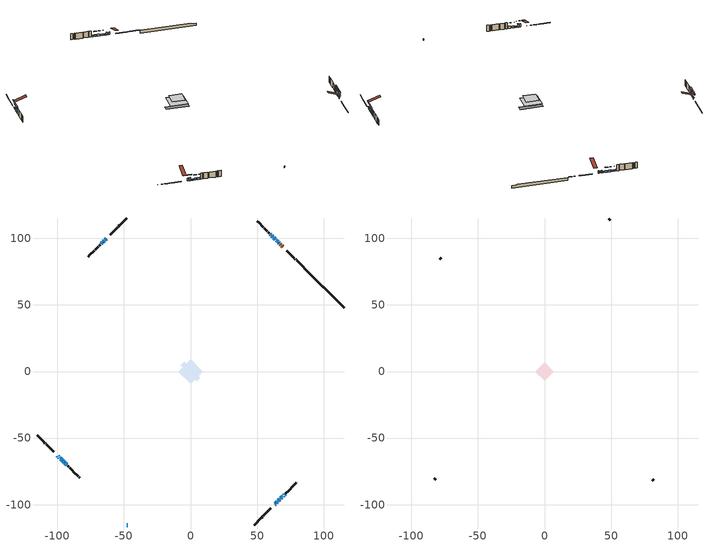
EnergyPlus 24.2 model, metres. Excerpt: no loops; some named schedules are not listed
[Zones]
conditioned space
 floor outside (Floor1 construction): -3.76,0 0,3.76 3.76,0 0,-3.76 z0.76
 floor adiabatic (AdiabaticFloorConstruction): -9.11,0 0,9.11 9.11,0 0,-9.11 z3.2
 floor foundation (Slab1 construction): -7.44,4.85 -4.85,7.44 7.44,-4.85 4.85,-7.44 z-1.62
 wall outside (RimJoist1 construction): 47.77,-115.32 53.03,-110.06 / -115.32,-47.77 -110.06,-53.03 / -47.77,115.32 -53.03,110.06 / 84.92,78.17 79.66,83.43 z0.76:1.06
 wall outside (RimJoist2 construction): 53.69,-109.4 54.13,-108.96 / -109.4,-53.69 -108.96,-54.13 / -53.69,109.4 -54.13,108.96 / 79,84.09 78.56,84.53 z0.76:1.06
 wall outside (RimJoist3 construction): 54.79,-108.3 60.37,-102.72 / -108.3,-54.79 -102.72,-60.37 / -54.79,108.3 -60.37,102.72 / 77.9,85.19 72.32,90.77 z0.76:1.06
 wall outside (AdiabaticWallConstruction 1): 69.22,93.87 68.64,94.45 / 67.98,95.11 67.43,95.66 z0.76:2.79
 wall outside (AdiabaticWallConstruction): 66.78,96.31 66.43,96.66 / 65.78,97.31 64.43,98.65 / 60.45,102.64 59.86,103.23 / -95.87,-67.22 -95.01,-68.08 / -47.77,-115.32 -47.31,-115.32 z0.76:1.98; -99.62,-63.47 -99.19,-63.9 / -98.53,-64.56 -98.1,-64.99 z0.76:3.15; -97.44,-65.65 -96.53,-66.56 z0.76:1.32; 63.78,99.31 62.63,100.46 z0.76:2.18; 61.97,101.12 61.11,101.98 / -63.47,99.62 -64.16,98.93 / 64.56,-98.53 65.24,-97.85 z0.76:1.73; 63.47,-99.62 63.9,-99.19 / -94.35,-68.74 -93.06,-70.03 z0.76:2.44; -64.81,98.28 -65.46,97.63 / 65.9,-97.19 67.19,-95.9 z0.76:1.37; -66.11,96.98 -67.19,95.9 z0.76:2.84; 67.85,-95.24 68.5,-94.59 z0.76:1.83; 69.15,-93.94 69.62,-93.47 z0.76:1.68; 70.28,-92.81 70.71,-92.38 z0.76:2.39
 wall outside (Wall1 construction): 71.37,-91.72 72.22,-90.87 / -92.4,-70.69 -91.54,-71.55 / -67.85,95.24 -68.71,94.38 / 59.2,103.89 58.35,104.74 z0.76:5.64
 wall outside (Wall2 construction): 72.88,-90.21 75.19,-87.9 / -90.89,-72.2 -88.58,-74.51 / -69.36,93.73 -71.67,91.42 / 57.69,105.4 55.38,107.71 z0.76:5.64
 wall outside (Wall3 construction): 75.84,-87.25 79.42,-83.67 / -87.92,-75.17 -84.35,-78.74 / -72.33,90.76 -75.9,87.19 / 54.72,108.37 51.15,111.94 z0.76:5.64
 wall outside (Wall4 construction): 80.08,-83.01 80.37,-82.72 / -83.69,-79.4 -83.39,-79.7 / -76.56,86.53 -76.86,86.23 / 50.49,112.6 50.19,112.9 z0.76:5.64
 wall foundation (FoundationWall1 construction): 85.58,77.51,-1.62 85.58,77.51,0.76 112.35,50.74,0.76 112.35,50.74,0.36 115.32,47.77,0.36 115.32,47.77,-1.62
 window (WindowConstruction 15): 66.78,96.31 66.44,96.65 z0.76:1.98
 window (WindowConstruction 5): -99.62,-63.47 -99.19,-63.9 z0.76:3.15
 window (WindowConstruction 6): -98.53,-64.56 -98.1,-64.99 z0.76:3.15
 window (WindowConstruction 7): -97.44,-65.65 -96.53,-66.56 z0.76:1.32
 window (WindowConstruction 8): 65.78,97.31 64.44,98.65 z0.76:1.98
 window (WindowConstruction 9): 63.78,99.31 62.63,100.46 z0.76:2.18
 window (WindowConstruction 10): 61.97,101.12 61.11,101.98 z0.76:1.73
 window (WindowConstruction 16): 60.45,102.64 59.86,103.23 z0.76:1.98
 window (WindowConstruction 11): -63.47,99.62 -64.15,98.94 z0.76:1.73
 window (WindowConstruction 12): 63.47,-99.62 63.9,-99.19 z0.76:2.44
 window (WindowConstruction 13): 64.56,-98.53 65.24,-97.85 z0.76:1.73
 window (WindowConstruction 14): -95.87,-67.22 -95.01,-68.08 z0.76:1.98
 window (WindowConstruction 18): -64.81,98.28 -65.46,97.63 z0.76:1.37
 window (WindowConstruction 19): 65.9,-97.19 67.19,-95.9 z0.76:1.37
 window (WindowConstruction 17): -47.77,-115.32 -47.31,-115.32 z0.76:1.98
 window (WindowConstruction): -66.11,96.98 -67.19,95.9 z0.76:2.84
 window (WindowConstruction 1): 67.85,-95.24 68.5,-94.59 z0.76:1.83
 window (WindowConstruction 2): 69.15,-93.94 69.62,-93.47 z0.76:1.67
 window (WindowConstruction 3): 70.28,-92.81 70.71,-92.38 z0.76:2.38
 window (WindowConstruction 4): -94.35,-68.74 -93.06,-70.03 z0.76:2.44
 door (Door): 69.22,93.87 68.64,94.45 z0.76:2.79
 door (Door 1): 67.98,95.11 67.43,95.66 z0.76:2.79
 ceiling adiabatic (AdiabaticFloorConstruction): 0,-9.11 9.11,0 0,9.11 -9.11,0 z3.2
attic - vented
 floor to conditioned space (Floor2 construction Reversed): -6.97,0 0,6.97 6.97,0 0,-6.97 z5.64
 wall outside (Wall5 construction): 81.03,-82.06 82.14,-80.95 / -82.74,-80.35 -81.62,-81.47 / -77.51,85.58 -78.63,84.46 / 49.54,113.55 48.42,114.66 z0.76:5.64
 roof outside (Roof1 construction): 62.81,-100.28,5.64 56.02,-93.49,8.84 54.23,-95.28,8.84 61.02,-102.06,5.64; -100.28,-62.81,5.64 -93.49,-56.02,8.84 -95.28,-54.23,8.84 -102.06,-61.02,5.64; -62.81,100.28,5.64 -56.02,93.49,8.84 -54.23,95.28,8.84 -61.02,102.06,5.64; 69.88,93.21,5.64 63.09,86.42,8.84 64.88,84.63,8.84 71.67,91.42,5.64
shading: -97.32,-65.77 -101.49,-61.6 -101.78,-61.9 -97.61,-66.06 z5.79; -97.96,-65.13 -98.67,-64.42 -98.96,-64.71 -98.25,-65.42 z3.35; -96.38,-66.71 -97.59,-65.5 -97.88,-65.8 -96.68,-67 z1.52; 60.76,102.33 65.64,97.44 65.94,97.74 61.05,102.62 z4.82; 60.97,102.12 62.11,100.98 62.4,101.27 61.26,102.41 z1.93; -64.3,98.79 -63.33,99.76 -63.62,100.05 -64.59,99.08 z1.93; 64.04,-99.05 63.33,-99.76 63.62,-100.05 64.34,-99.34 z2.64; 65.38,-97.71 64.42,-98.67 64.71,-98.96 65.68,-98 z1.93; -94.87,-68.22 -96.01,-67.08 -96.3,-67.37 -95.16,-68.52 z2.18; -69.05,94.04 -61.22,101.87 -61.51,102.16 -69.34,94.33 z6.45; 70.79,-92.3 62.31,-100.78 62.6,-101.07 71.08,-92.6 z6.45; -69.06,94.03 -64.25,98.84 -64.54,99.13 -69.35,94.32 z5.48; 70.36,-92.73 65.98,-97.11 66.27,-97.4 70.65,-93.02 z4.47; 71.49,-91.6 67.29,-95.8 67.58,-96.09 71.78,-91.89 z4.31; 72.57,-90.51 68.41,-94.68 68.7,-94.97 72.87,-90.81 z5.02; -91.19,-71.9 -96.22,-66.87 -96.51,-67.16 -91.48,-72.19 z5.08
[Building]
Building 1: Terrain=Suburbs
[Site:Location]
Toronto City Centre_ON: Latitude {deg}=43.63; Longitude {deg}=-79.39; Time Zone {hr}=-5; Elevation {m}=77; Keep Site Location Information=Yes
[Site:GroundTemperature:Shallow]
5.01852, 3.26908, 3.12898, 3.95918, 7.29196, 10.6092, 13.4851, 15.3069, 15.4617, 13.9799, 11.1774, 7.9619
[Site:WaterMainsTemperature]
Calculation Method=Schedule; Temperature Schedule=mains temperature schedule
[Material] Roughness=Rough; Thermal Absorptance=0.9
Name | Thickness {m} | Conductivity {W/m-K} | Density {kg/m3} | Specific Heat {J/kg-K} | Solar Absorptance | Visible Absorptance
asphalt or fiberglass shingles | 0.00635 | 0.162714 | 1121.4 | 1465.45 | 0.4 | 0.4
ceiling loosefill ins | 0.338667 | 0.0480833 | 16.02 | 1046.75 | 0.7 | 0.7
ceiling stud and cavity | 0.1397 | 0.149692 | 65.682 | 1177.47 | 0.7 | 0.7
concrete 4.0 in. | 0.1016 | 1.803125 | 2242.8 | 837.4 | 0.7 | 0.7
concrete 8.0 in. | 0.2032 | 1.803125 | 2242.8 | 837.4 | 0.7 | 0.7
door material | 0.04445 | 0.053851 | 512.64 | 1214.23 | 0.7 | 0.7
exterior vertical ins | 0.0460229 | 0.029427 | 32.04 | 1214.23 | 0.7 | 0.7
floor covering | 0.0127 | 0.0433444 | 54.468 | 1339.84 | 0.6 | 0.6
floor rigid ins; rim joist rigid ins; wall rigid ins | 0.051816 | 0.029427 | 32.04 | 1214.23 | 0.7 | 0.7
floor rigid ins 1; wall rigid ins 1 | 0.512978 | 0.029427 | 32.04 | 1214.23 | 0.7 | 0.7
floor stud and cavity | 0.1397 | 0.0902386 | 92.3553 | 1139.71 | 0.7 | 0.7
floor stud and cavity 1 | 0.1397 | 1.75129 | 37.0049 | 1207.88 | 0.7 | 0.7
furniture material conditioned space 1 | 0.1524 | 0.115458 | 640.8 | 1214.23 | 0.6 | 0.6
gypsum board | 0.0127 | 0.160291 | 801 | 837.4 | 0.6 | 0.6
gypsum board 1 | 0.0127 | 0.160291 | 801 | 837.4 | 0.7 | 0.7
osb sheathing 0.5 in. | 0.0127 | 0.115458 | 512.64 | 1214.23 | 0.7 | 0.7
osb sheathing 0.75 in. | 0.01905 | 0.115458 | 512.64 | 1214.23 | 0.7 | 0.7
osb sheathing 2.0 in. | 0.0508 | 0.115458 | 512.64 | 1214.23 | 0.7 | 0.7
rim joist stud and cavity | 0.0508 | 0.0413573 | 125.044 | 1163.47 | 0.6 | 0.6
rim joist stud and cavity 1 | 0.0508 | 0.0365384 | 125.044 | 1163.47 | 0.6 | 0.6
rim joist stud and cavity 2 | 0.0508 | 0.035244 | 125.044 | 1163.47 | 0.6 | 0.6
wall stud and cavity | 0.1397 | 0.343468 | 139.0536 | 1170.24 | 0.7 | 0.7
wall stud and cavity 1 | 0.1397 | 0.164604 | 139.0536 | 1170.24 | 0.7 | 0.7
wall stud and cavity 2 | 0.1397 | 0.215597 | 139.0536 | 1170.24 | 0.7 | 0.7
wall stud and cavity 3 | 0.1397 | 0.297156 | 139.0536 | 1170.24 | 0.7 | 0.7
wall stud and cavity 4 | 0.0889 | 6.9971 | 50.32683 | 1063.81 | 0.6 | 0.6
wall stud and cavity 5 | 0.0889 | 0.380278 | 52.3479 | 1209.89 | 0.7 | 0.7
wall stud and cavity 6 | 0.0889 | 0.391764 | 83.0341 | 1211.67 | 0.7 | 0.7
wood siding | 0.0254 | 0.102417 | 544.68 | 1172.36 | 0.4 | 0.4
wood siding 1 | 0.00254 | 0.102417 | 544.68 | 1172.36 | 0.4 | 0.4
wood siding 2; wood siding 3; wood siding 4 | 0.0254 | 0.102417 | 544.68 | 1172.36 | 0.7 | 0.7
[WindowMaterial:SimpleGlazingSystem]
Name | U-Factor {W/m2-K} | Solar Heat Gain Coefficient
WindowMaterial | 2.983789 | 0.58
WindowMaterial 1 | 3.00934 | 0.53
WindowMaterial 10 | 3.01842 | 0.52
WindowMaterial 11 | 3.00196 | 0.52
WindowMaterial 12 | 2.98606 | 0.56
WindowMaterial 13 | 2.97584 | 0.61
WindowMaterial 14 | 3.06271 | 0.54
WindowMaterial 15 | 3.03376 | 0.56
WindowMaterial 16 | 3.0383 | 0.46
WindowMaterial 17 | 2.56986 | 0.43
WindowMaterial 2 | 3.03546 | 0.47
WindowMaterial 3 | 2.95994 | 0.63
WindowMaterial 4 | 2.95937 | 0.63
WindowMaterial 5 | 2.972433 | 0.56
WindowMaterial 6 | 2.296751 | 0.58
WindowMaterial 7 | 2.12244 | 0.63
WindowMaterial 8 | 2.99003 | 0.55
WindowMaterial 9 | 2.99401 | 0.51
[Construction]
AdiabaticFloorConstruction: floor stud and cavity 1, floor rigid ins 1, osb sheathing 0.75 in., floor covering
AdiabaticWallConstruction: wood siding 3, wall rigid ins 1, wall stud and cavity 5, gypsum board
AdiabaticWallConstruction 1: wood siding 4, wall rigid ins 1, wall stud and cavity 5, gypsum board
Door; Door 1: door material
Floor1 construction: floor stud and cavity, floor rigid ins, osb sheathing 0.75 in., floor covering
Floor2 construction Reversed: gypsum board, ceiling stud and cavity, ceiling loosefill ins
FoundationWall1 construction: concrete 8.0 in., gypsum board 1
furniture construction conditioned space 1: furniture material conditioned space 1
PartitionWallConstruction: gypsum board, wall stud and cavity 6, gypsum board
RimJoist1 construction: wood siding 2, rim joist rigid ins, osb sheathing 2.0 in., rim joist stud and cavity
RimJoist2 construction: wood siding 2, rim joist rigid ins, osb sheathing 2.0 in., rim joist stud and cavity 1
RimJoist3 construction: wood siding 2, rim joist rigid ins, osb sheathing 2.0 in., rim joist stud and cavity 2
Roof1 construction: asphalt or fiberglass shingles
Slab1 construction: concrete 4.0 in.
Wall1 construction: wood siding, wall rigid ins, osb sheathing 0.5 in., wall stud and cavity, gypsum board
Wall2 construction: wood siding, wall rigid ins, osb sheathing 0.5 in., wall stud and cavity 1, gypsum board
Wall3 construction: wood siding, wall rigid ins, osb sheathing 0.5 in., wall stud and cavity 2, gypsum board
Wall4 construction: wood siding, wall rigid ins, osb sheathing 0.5 in., wall stud and cavity 3, gypsum board
Wall5 construction: wood siding 1, wall stud and cavity 4
WindowConstruction: WindowMaterial
WindowConstruction 1: WindowMaterial 1
WindowConstruction 10: WindowMaterial 9
WindowConstruction 11; WindowConstruction 13: WindowMaterial 10
WindowConstruction 12: WindowMaterial 11
WindowConstruction 14: WindowMaterial 12
WindowConstruction 15: WindowMaterial 13
WindowConstruction 16: WindowMaterial 14
WindowConstruction 17: WindowMaterial 15
WindowConstruction 18: WindowMaterial 16
WindowConstruction 19: WindowMaterial 17
WindowConstruction 2: WindowMaterial 2
WindowConstruction 3: WindowMaterial 3
WindowConstruction 4: WindowMaterial 4
WindowConstruction 5; WindowConstruction 6: WindowMaterial 5
WindowConstruction 7: WindowMaterial 6
WindowConstruction 8: WindowMaterial 7
WindowConstruction 9: WindowMaterial 8
[Zone] Multiplier=1; Part of Total Floor Area=Yes
Name | Volume {m3}
attic - vented | 50.4988
conditioned space | 586.6
[Space]
Name | Zone | Volume {m3}
attic - vented 1 | attic - vented | 50.4988
conditioned space 1 | conditioned space | 586.6
[ZoneInfiltration:EffectiveLeakageArea]
infil attic - vented 1: Zone or Space=attic - vented 1; Schedule=Always On Discrete; Effective Air Leakage Area {cm2}=4092.21; Stack Coefficient=0.000561698; Wind Coefficient=1.6013e-05
[ZoneMixing]
whole house fan mix: Zone or Space=attic - vented; Schedule=Always On Continuous; Design Flow Rate Calculation Method=Flow/Zone; Design Flow Rate {m3/s}=0; Source Zone or Space=conditioned space
[SurfaceProperty:ExposedFoundationPerimeter]
Slab1: Exposed Perimeter Calculation Method=TotalExposedPerimeter; Total Exposed Perimeter {m}=42.062
[InternalMass] Zone or ZoneList=conditioned space; Space or SpaceList=conditioned space 1
Name | Construction | Surface Area {m2}
furniture mass conditioned space 1 | furniture construction conditioned space 1 | 103.152
partition wall mass | PartitionWallConstruction | 257.88
[Lights]
interior lighting: Zone or ZoneList or Space or SpaceList=conditioned space 1; Schedule=interior lighting schedule; Design Level Calculation Method=LightingLevel; Lighting Level {W}=343.2; Return Air Fraction=0; Fraction Radiant=0.6; Fraction Visible=0.2; Fraction Replaceable=1
[People]
occupants: Zone or ZoneList or Space or SpaceList=conditioned space 1; Number of People Schedule=occupants schedule; Number of People Calculation Method=People; Number of People=3; Fraction Radiant=0.314171; Sensible Heat Fraction=0.56303; Activity Level Schedule=occupants activity schedule; Carbon Dioxide Generation Rate {m3/s-W}=0; Enable ASHRAE 55 Comfort Warnings=No; Mean Radiant Temperature Calculation Type=EnclosureAveraged
[ElectricEquipment] Zone or ZoneList or Space or SpaceList=conditioned space 1; Design Level Calculation Method=EquipmentLevel
Name | Schedule | Design Level {W} | Fraction Latent | Fraction Radiant | Fraction Lost
clothes dryer | clothes dryer schedule | 140.772 | 0.015 | 0.081 | 0.85
clothes washer | clothes washer schedule | 32.1985 | 0.03 | 0.162 | 0.7
cooking range | cooking range schedule | 215.147 | 0.08 | 0.432 | 0.2
dishwasher | dishwasher schedule | 66.8632 | 0.3 | 0.18 | 0.4
fridge | fridge schedule | 72.9452 | 0 | 0.6 | 0
mech vent bath fan 0 | mech vent bath fan 0 schedule | 50.2 | 0 | 0 | 1
mech vent bath fan 1 | mech vent bath fan 1 schedule | 50.2 | 0 | 0 | 1
mech vent house fan | mech vent house fan schedule | 0 | 0 | 0 | 1
mech vent house fan cfis | mech vent house fan cfis schedule | 0 | 0 | 0 | 0
mech vent range fan 0 | mech vent range fan 0 schedule | 57 | 0 | 0 | 1
misc plug loads | misc plug loads schedule | 494.7 | 0.045 | 0.513 | 0.1
whole house fan | Always On Discrete | 0 | 0 | 0 | 1
[OtherEquipment] Zone or ZoneList or Space or SpaceList=conditioned space 1; Design Level Calculation Method=EquipmentLevel
Name | Fuel Type | Schedule | Design Level {W} | Fraction Latent | Fraction Radiant | Fraction Lost
clothes dryer 1 | Electricity | clothes dryer schedule | 0 | 0.015 | 0.081 | 0.85
cooking range 1 | Electricity | cooking range schedule | 0 | 0.08 | 0.432 | 0.2
general water use latent | None | general water use schedule | 62.594 | 1 | 0 | 0
general water use sensible | None | general water use schedule | -61.6891 | 0 | 0.6 | 0
mech vent house fan latent load | None | Always On Discrete | 0 | 1 | 0 | 0
mech vent house fan sensible load | None | Always On Discrete | 0 | 0 | 0 | 0
water heater energy adjustment1 | NaturalGas | Always On Discrete | 0.01 | 0 | 0 | 1
[ZoneInfiltration:DesignFlowRate] Zone or ZoneList or Space or SpaceList=conditioned space 1; Schedule=Always On Discrete; Design Flow Rate Calculation Method=Flow/Zone; Design Flow Rate {m3/s}=0
infil flow; natural vent flow; whole house fan flow
[Foundation:Kiva]
Foundation Kiva 1: Initial Indoor Air Temperature {C}=18; Wall Height Above Grade {m}=0.759988; Wall Depth Below Slab {m}=0.2032; Custom Block Material Name 1=exterior vertical ins; Custom Block Depth 1 {m}=2.38; Custom Block X Position 1 {m}=0.2159; Custom Block Z Position 1 {m}=0
[Foundation:Kiva:Settings]
Soil Conductivity {W/m-K}=0.849921; Soil Density {kg/m3}=1842.3; Soil Specific Heat {J/kg-K}=418.7; Ground Solar Absorptivity=0.9; Ground Thermal Absorptivity=0.9; Ground Surface Roughness {m}=0.03; Far-Field Width {m}=40; Deep-Ground Boundary Condition=ZeroFlux; Deep-Ground Depth {m}=40; Minimum Cell Dimension {m}=0.2; Maximum Cell Growth Coefficient=3; Simulation Timestep=Timestep
[Exterior:Lights]
exterior lighting: Schedule=exterior lighting schedule; Design Level {W}=75.6
[Schedule:Constant]
Name | Hourly Value
Always On Continuous; mech vent house fan schedule; mech vent house fan cfis schedule; Always On Discrete | 1
occupants activity schedule | 117.228
fridge schedule | 0
[Schedule:Week:Daily]
interior lighting schedule Week Rule - Jan1-Jan27: interior lighting schedule day, interior lighting schedule day, interior lighting schedule day, interior lighting schedule day, interior lighting schedule day, interior lighting schedule day, interior lighting schedule day, interior lighting schedule default day, interior lighting schedule default day, interior lighting schedule default day, interior lighting schedule default day, interior lighting schedule default day
interior lighting schedule Week Rule - Jan28-Feb3: interior lighting schedule day, interior lighting schedule day, interior lighting schedule day, interior lighting schedule day, interior lighting schedule day 1, interior lighting schedule day 1, interior lighting schedule day 1, interior lighting schedule default day, interior lighting schedule default day, interior lighting schedule default day, interior lighting schedule default day, interior lighting schedule default day
interior lighting schedule Week Rule - Feb4-Feb24: interior lighting schedule day 1, interior lighting schedule day 1, interior lighting schedule day 1, interior lighting schedule day 1, interior lighting schedule day 1, interior lighting schedule day 1, interior lighting schedule day 1, interior lighting schedule default day, interior lighting schedule default day, interior lighting schedule default day, interior lighting schedule default day, interior lighting schedule default day
interior lighting schedule Week Rule - Feb25-Mar3: interior lighting schedule day 1, interior lighting schedule day 1, interior lighting schedule day 1, interior lighting schedule day 1, interior lighting schedule day 2, interior lighting schedule day 2, interior lighting schedule day 2, interior lighting schedule default day, interior lighting schedule default day, interior lighting schedule default day, interior lighting schedule default day, interior lighting schedule default day
interior lighting schedule Week Rule - Mar4-Mar31: interior lighting schedule day 2, interior lighting schedule day 2, interior lighting schedule day 2, interior lighting schedule day 2, interior lighting schedule day 2, interior lighting schedule day 2, interior lighting schedule day 2, interior lighting schedule default day, interior lighting schedule default day, interior lighting schedule default day, interior lighting schedule default day, interior lighting schedule default day
interior lighting schedule Week Rule - Apr1-Apr28: interior lighting schedule day 3, interior lighting schedule day 3, interior lighting schedule day 3, interior lighting schedule day 3, interior lighting schedule day 3, interior lighting schedule day 3, interior lighting schedule day 3, interior lighting schedule default day, interior lighting schedule default day, interior lighting schedule default day, interior lighting schedule default day, interior lighting schedule default day
interior lighting schedule Week Rule - Apr29-May5: interior lighting schedule day 3, interior lighting schedule day 3, interior lighting schedule day 4, interior lighting schedule day 4, interior lighting schedule day 4, interior lighting schedule day 4, interior lighting schedule day 4, interior lighting schedule default day, interior lighting schedule default day, interior lighting schedule default day, interior lighting schedule default day, interior lighting schedule default day
interior lighting schedule Week Rule - May6-May26: interior lighting schedule day 4, interior lighting schedule day 4, interior lighting schedule day 4, interior lighting schedule day 4, interior lighting schedule day 4, interior lighting schedule day 4, interior lighting schedule day 4, interior lighting schedule default day, interior lighting schedule default day, interior lighting schedule default day, interior lighting schedule default day, interior lighting schedule default day
interior lighting schedule Week Rule - May27-Jun2: interior lighting schedule day 4, interior lighting schedule day 4, interior lighting schedule day 4, interior lighting schedule day 4, interior lighting schedule day 4, interior lighting schedule day 5, interior lighting schedule day 5, interior lighting schedule default day, interior lighting schedule default day, interior lighting schedule default day, interior lighting schedule default day, interior lighting schedule default day
interior lighting schedule Week Rule - Jun3-Jun30: interior lighting schedule day 5, interior lighting schedule day 5, interior lighting schedule day 5, interior lighting schedule day 5, interior lighting schedule day 5, interior lighting schedule day 5, interior lighting schedule day 5, interior lighting schedule default day, interior lighting schedule default day, interior lighting schedule default day, interior lighting schedule default day, interior lighting schedule default day
interior lighting schedule Week Rule - Jul1-Jul28: interior lighting schedule day 6, interior lighting schedule day 6, interior lighting schedule day 6, interior lighting schedule day 6, interior lighting schedule day 6, interior lighting schedule day 6, interior lighting schedule day 6, interior lighting schedule default day, interior lighting schedule default day, interior lighting schedule default day, interior lighting schedule default day, interior lighting schedule default day
interior lighting schedule Week Rule - Jul29-Aug4: interior lighting schedule day 6, interior lighting schedule day 6, interior lighting schedule day 6, interior lighting schedule day 7, interior lighting schedule day 7, interior lighting schedule day 7, interior lighting schedule day 7, interior lighting schedule default day, interior lighting schedule default day, interior lighting schedule default day, interior lighting schedule default day, interior lighting schedule default day
interior lighting schedule Week Rule - Aug5-Aug25: interior lighting schedule day 7, interior lighting schedule day 7, interior lighting schedule day 7, interior lighting schedule day 7, interior lighting schedule day 7, interior lighting schedule day 7, interior lighting schedule day 7, interior lighting schedule default day, interior lighting schedule default day, interior lighting schedule default day, interior lighting schedule default day, interior lighting schedule default day
interior lighting schedule Week Rule - Aug26-Sep1: interior lighting schedule day 7, interior lighting schedule day 7, interior lighting schedule day 7, interior lighting schedule day 7, interior lighting schedule day 7, interior lighting schedule day 7, interior lighting schedule day 8, interior lighting schedule default day, interior lighting schedule default day, interior lighting schedule default day, interior lighting schedule default day, interior lighting schedule default day
interior lighting schedule Week Rule - Sep2-Sep29: interior lighting schedule day 8, interior lighting schedule day 8, interior lighting schedule day 8, interior lighting schedule day 8, interior lighting schedule day 8, interior lighting schedule day 8, interior lighting schedule day 8, interior lighting schedule default day, interior lighting schedule default day, interior lighting schedule default day, interior lighting schedule default day, interior lighting schedule default day
interior lighting schedule Week Rule - Sep30-Oct6: interior lighting schedule day 8, interior lighting schedule day 9, interior lighting schedule day 9, interior lighting schedule day 9, interior lighting schedule day 9, interior lighting schedule day 9, interior lighting schedule day 9, interior lighting schedule default day, interior lighting schedule default day, interior lighting schedule default day, interior lighting schedule default day, interior lighting schedule default day
interior lighting schedule Week Rule - Oct7-Oct27: interior lighting schedule day 9, interior lighting schedule day 9, interior lighting schedule day 9, interior lighting schedule day 9, interior lighting schedule day 9, interior lighting schedule day 9, interior lighting schedule day 9, interior lighting schedule default day, interior lighting schedule default day, interior lighting schedule default day, interior lighting schedule default day, interior lighting schedule default day
interior lighting schedule Week Rule - Oct28-Nov3: interior lighting schedule day 9, interior lighting schedule day 9, interior lighting schedule day 9, interior lighting schedule day 9, interior lighting schedule day 10, interior lighting schedule day 10, interior lighting schedule day 10, interior lighting schedule default day, interior lighting schedule default day, interior lighting schedule default day, interior lighting schedule default day, interior lighting schedule default day
interior lighting schedule Week Rule - Nov4-Nov24: interior lighting schedule day 10, interior lighting schedule day 10, interior lighting schedule day 10, interior lighting schedule day 10, interior lighting schedule day 10, interior lighting schedule day 10, interior lighting schedule day 10, interior lighting schedule default day, interior lighting schedule default day, interior lighting schedule default day, interior lighting schedule default day, interior lighting schedule default day
interior lighting schedule Week Rule - Nov25-Dec1: interior lighting schedule day 10, interior lighting schedule day 10, interior lighting schedule day 10, interior lighting schedule day 10, interior lighting schedule day 10, interior lighting schedule day 10, interior lighting schedule day 11, interior lighting schedule default day, interior lighting schedule default day, interior lighting schedule default day, interior lighting schedule default day, interior lighting schedule default day
interior lighting schedule Week Rule - Dec2-Dec31: interior lighting schedule day 11, interior lighting schedule day 11, interior lighting schedule day 11, interior lighting schedule day 11, interior lighting schedule day 11, interior lighting schedule day 11, interior lighting schedule day 11, interior lighting schedule default day, interior lighting schedule default day, interior lighting schedule default day, interior lighting schedule default day, interior lighting schedule default day
occupants schedule Week Rule - Jan1-Dec31: occupants schedule day, occupants schedule day, occupants schedule day, occupants schedule day, occupants schedule day, occupants schedule day, occupants schedule day, occupants schedule default day, occupants schedule default day, occupants schedule default day, occupants schedule default day, occupants schedule default day
clothes dryer schedule Week Rule - Jan1-Dec31: clothes dryer schedule day, clothes dryer schedule day, clothes dryer schedule day, clothes dryer schedule day, clothes dryer schedule day, clothes dryer schedule day, clothes dryer schedule day, clothes dryer schedule default day, clothes dryer schedule default day, clothes dryer schedule default day, clothes dryer schedule default day, clothes dryer schedule default day
clothes washer schedule Week Rule - Jan1-Dec31: clothes washer schedule day, clothes washer schedule day, clothes washer schedule day, clothes washer schedule day, clothes washer schedule day, clothes washer schedule day, clothes washer schedule day, clothes washer schedule default day, clothes washer schedule default day, clothes washer schedule default day, clothes washer schedule default day, clothes washer schedule default day
cooking range schedule Week Rule - Jan1-Dec31: cooking range schedule day, cooking range schedule day, cooking range schedule day, cooking range schedule day, cooking range schedule day, cooking range schedule day, cooking range schedule day, cooking range schedule default day, cooking range schedule default day, cooking range schedule default day, cooking range schedule default day, cooking range schedule default day
dishwasher schedule Week Rule - Jan1-Dec31: dishwasher schedule day, dishwasher schedule day, dishwasher schedule day, dishwasher schedule day, dishwasher schedule day, dishwasher schedule day, dishwasher schedule day, dishwasher schedule default day, dishwasher schedule default day, dishwasher schedule default day, dishwasher schedule default day, dishwasher schedule default day
mech vent bath fan 0 schedule Week Rule - Jan1-Dec31: mech vent bath fan 0 schedule day, mech vent bath fan 0 schedule day, mech vent bath fan 0 schedule day, mech vent bath fan 0 schedule day, mech vent bath fan 0 schedule day, mech vent bath fan 0 schedule day, mech vent bath fan 0 schedule day, mech vent bath fan 0 schedule default day, mech vent bath fan 0 schedule default day, mech vent bath fan 0 schedule default day, mech vent bath fan 0 schedule default day, mech vent bath fan 0 schedule default day
mech vent bath fan 1 schedule Week Rule - Jan1-Dec31: mech vent bath fan 1 schedule day, mech vent bath fan 1 schedule day, mech vent bath fan 1 schedule day, mech vent bath fan 1 schedule day, mech vent bath fan 1 schedule day, mech vent bath fan 1 schedule day, mech vent bath fan 1 schedule day, mech vent bath fan 1 schedule default day, mech vent bath fan 1 schedule default day, mech vent bath fan 1 schedule default day, mech vent bath fan 1 schedule default day, mech vent bath fan 1 schedule default day
mech vent range fan 0 schedule Week Rule - Jan1-Dec31: mech vent range fan 0 schedule day, mech vent range fan 0 schedule day, mech vent range fan 0 schedule day, mech vent range fan 0 schedule day, mech vent range fan 0 schedule day, mech vent range fan 0 schedule day, mech vent range fan 0 schedule day, mech vent range fan 0 schedule default day, mech vent range fan 0 schedule default day, mech vent range fan 0 schedule default day, mech vent range fan 0 schedule default day, mech vent range fan 0 schedule default day
misc plug loads schedule Week Rule - Jan1-Dec31: misc plug loads schedule day, misc plug loads schedule day, misc plug loads schedule day, misc plug loads schedule day, misc plug loads schedule day, misc plug loads schedule day, misc plug loads schedule day, misc plug loads schedule default day, misc plug loads schedule default day, misc plug loads schedule default day, misc plug loads schedule default day, misc plug loads schedule default day
general water use schedule Week Rule - Jan1-Dec31: general water use schedule day, general water use schedule day, general water use schedule day, general water use schedule day, general water use schedule day, general water use schedule day, general water use schedule day, general water use schedule default day, general water use schedule default day, general water use schedule default day, general water use schedule default day, general water use schedule default day
exterior lighting schedule Week Rule - Jan1-Jan27: exterior lighting schedule day, exterior lighting schedule day, exterior lighting schedule day, exterior lighting schedule day, exterior lighting schedule day, exterior lighting schedule day, exterior lighting schedule day, exterior lighting schedule default day, exterior lighting schedule default day, exterior lighting schedule default day, exterior lighting schedule default day, exterior lighting schedule default day
exterior lighting schedule Week Rule - Jan28-Feb3: exterior lighting schedule day, exterior lighting schedule day, exterior lighting schedule day, exterior lighting schedule day, exterior lighting schedule day 1, exterior lighting schedule day 1, exterior lighting schedule day 1, exterior lighting schedule default day, exterior lighting schedule default day, exterior lighting schedule default day, exterior lighting schedule default day, exterior lighting schedule default day
exterior lighting schedule Week Rule - Feb4-Feb24: exterior lighting schedule day 1, exterior lighting schedule day 1, exterior lighting schedule day 1, exterior lighting schedule day 1, exterior lighting schedule day 1, exterior lighting schedule day 1, exterior lighting schedule day 1, exterior lighting schedule default day, exterior lighting schedule default day, exterior lighting schedule default day, exterior lighting schedule default day, exterior lighting schedule default day
exterior lighting schedule Week Rule - Feb25-Mar3: exterior lighting schedule day 1, exterior lighting schedule day 1, exterior lighting schedule day 1, exterior lighting schedule day 1, exterior lighting schedule day 2, exterior lighting schedule day 2, exterior lighting schedule day 2, exterior lighting schedule default day, exterior lighting schedule default day, exterior lighting schedule default day, exterior lighting schedule default day, exterior lighting schedule default day
exterior lighting schedule Week Rule - Mar4-Mar31: exterior lighting schedule day 2, exterior lighting schedule day 2, exterior lighting schedule day 2, exterior lighting schedule day 2, exterior lighting schedule day 2, exterior lighting schedule day 2, exterior lighting schedule day 2, exterior lighting schedule default day, exterior lighting schedule default day, exterior lighting schedule default day, exterior lighting schedule default day, exterior lighting schedule default day
[Schedule:Year]
interior lighting schedule: interior lighting schedule Week Rule - Jan1-Jan27, 1, 1, 1, 27, interior lighting schedule Week Rule - Jan28-Feb3, 1, 28, 2, 3, interior lighting schedule Week Rule - Feb4-Feb24, 2, 4, 2, 24, interior lighting schedule Week Rule - Feb25-Mar3, 2, 25, 3, 3, interior lighting schedule Week Rule - Mar4-Mar31, 3, 4, 3, 31, interior lighting schedule Week Rule - Apr1-Apr28, 4, 1, 4, 28, interior lighting schedule Week Rule - Apr29-May5, 4, 29, 5, 5, interior lighting schedule Week Rule - May6-May26, 5, 6, 5, 26, interior lighting schedule Week Rule - May27-Jun2, 5, 27, 6, 2, interior lighting schedule Week Rule - Jun3-Jun30, 6, 3, 6, 30, interior lighting schedule Week Rule - Jul1-Jul28, 7, 1, 7, 28, interior lighting schedule Week Rule - Jul29-Aug4, 7, 29, 8, 4, interior lighting schedule Week Rule - Aug5-Aug25, 8, 5, 8, 25, interior lighting schedule Week Rule - Aug26-Sep1, 8, 26, 9, 1, interior lighting schedule Week Rule - Sep2-Sep29, 9, 2, 9, 29, interior lighting schedule Week Rule - Sep30-Oct6, 9, 30, 10, 6, interior lighting schedule Week Rule - Oct7-Oct27, 10, 7, 10, 27, interior lighting schedule Week Rule - Oct28-Nov3, 10, 28, 11, 3, interior lighting schedule Week Rule - Nov4-Nov24, 11, 4, 11, 24, interior lighting schedule Week Rule - Nov25-Dec1, 11, 25, 12, 1, interior lighting schedule Week Rule - Dec2-Dec31, 12, 2, 12, 31
occupants schedule: occupants schedule Week Rule - Jan1-Dec31, 1, 1, 12, 31
clothes dryer schedule: clothes dryer schedule Week Rule - Jan1-Dec31, 1, 1, 12, 31
clothes washer schedule: clothes washer schedule Week Rule - Jan1-Dec31, 1, 1, 12, 31
cooking range schedule: cooking range schedule Week Rule - Jan1-Dec31, 1, 1, 12, 31
dishwasher schedule: dishwasher schedule Week Rule - Jan1-Dec31, 1, 1, 12, 31
mech vent bath fan 0 schedule: mech vent bath fan 0 schedule Week Rule - Jan1-Dec31, 1, 1, 12, 31
mech vent bath fan 1 schedule: mech vent bath fan 1 schedule Week Rule - Jan1-Dec31, 1, 1, 12, 31
mech vent range fan 0 schedule: mech vent range fan 0 schedule Week Rule - Jan1-Dec31, 1, 1, 12, 31
misc plug loads schedule: misc plug loads schedule Week Rule - Jan1-Dec31, 1, 1, 12, 31
general water use schedule: general water use schedule Week Rule - Jan1-Dec31, 1, 1, 12, 31
exterior lighting schedule: exterior lighting schedule Week Rule - Jan1-Jan27, 1, 1, 1, 27, exterior lighting schedule Week Rule - Jan28-Feb3, 1, 28, 2, 3, exterior lighting schedule Week Rule - Feb4-Feb24, 2, 4, 2, 24, exterior lighting schedule Week Rule - Feb25-Mar3, 2, 25, 3, 3, exterior lighting schedule Week Rule - Mar4-Mar31, 3, 4, 3, 31, exterior lighting schedule Week Rule - Apr1-Apr28, 4, 1, 4, 28, exterior lighting schedule Week Rule - Apr29-May5, 4, 29, 5, 5, exterior lighting schedule Week Rule - May6-May26, 5, 6, 5, 26, exterior lighting schedule Week Rule - May27-Jun2, 5, 27, 6, 2, exterior lighting schedule Week Rule - Jun3-Jun30, 6, 3, 6, 30, exterior lighting schedule Week Rule - Jul1-Jul28, 7, 1, 7, 28, exterior lighting schedule Week Rule - Jul29-Aug4, 7, 29, 8, 4, exterior lighting schedule Week Rule - Aug5-Aug25, 8, 5, 8, 25, exterior lighting schedule Week Rule - Aug26-Sep1, 8, 26, 9, 1, exterior lighting schedule Week Rule - Sep2-Sep29, 9, 2, 9, 29, exterior lighting schedule Week Rule - Sep30-Oct6, 9, 30, 10, 6, exterior lighting schedule Week Rule - Oct7-Oct27, 10, 7, 10, 27, exterior lighting schedule Week Rule - Oct28-Nov3, 10, 28, 11, 3, exterior lighting schedule Week Rule - Nov4-Nov24, 11, 4, 11, 24, exterior lighting schedule Week Rule - Nov25-Dec1, 11, 25, 12, 1, exterior lighting schedule Week Rule - Dec2-Dec31, 12, 2, 12, 31
[Schedule:Compact]
mains temperature schedule: Through: 01/01, For: AllDays, Until: 24:00, 8.80333, Through: 01/02, For: AllDays, Until: 24:00, 8.74333, Through: 01/03, For: AllDays, Until: 24:00, 8.68389, Through: 01/04, For: AllDays, Until: 24:00, 8.62611, Through: 01/05, For: AllDays, Until: 24:00, 8.56944, Through: 01/06, For: AllDays, Until: 24:00, 8.51389, Through: 01/07, For: AllDays, Until: 24:00, 8.45944, Through: 01/08, For: AllDays, Until: 24:00, 8.40611, Through: 01/09, For: AllDays, Until: 24:00, 8.35389, Through: 01/10, For: AllDays, Until: 24:00, 8.30278, Through: 01/11, For: AllDays, Until: 24:00, 8.25333, Through: 01/12, For: AllDays, Until: 24:00, 8.205, Through: 01/13, For: AllDays, Until: 24:00, 8.15778, Through: 01/14, For: AllDays, Until: 24:00, 8.11222, Through: 01/15, For: AllDays, Until: 24:00, 8.06778, Through: 01/16, For: AllDays, Until: 24:00, 8.02444, Through: 01/17, For: AllDays, Until: 24:00, 7.98222, Through: 01/18, For: AllDays, Until: 24:00, 7.94167, Through: 01/19, For: AllDays, Until: 24:00, 7.90222, Through: 01/20, For: AllDays, Until: 24:00, 7.86444, Through: 01/21, For: AllDays, Until: 24:00, 7.82778, Through: 01/22, For: AllDays, Until: 24:00, 7.79278, Through: 01/23, For: AllDays, Until: 24:00, 7.75889, Through: 01/24, For: AllDays, Until: 24:00, 7.72667, Through: 01/25, For: AllDays, Until: 24:00, 7.69556, Through: 01/26, For: AllDays, Until: 24:00, 7.66611, Through: 01/27, For: AllDays, Until: 24:00, 7.63778, Through: 01/28, For: AllDays, Until: 24:00, 7.61111, Through: 01/29, For: AllDays, Until: 24:00, 7.58556, Through: 01/30, For: AllDays, Until: 24:00, 7.56167, Through: 01/31, For: AllDays, Until: 24:00, 7.53944, Through: 02/01, For: AllDays, Until: 24:00, 7.51833, Through: 02/02, For: AllDays, Until: 24:00, 7.49889, Through: 02/03, For: AllDays, Until: 24:00, 7.48111, Through: 02/04, For: AllDays, Until: 24:00, 7.46444, Through: 02/05, For: AllDays, Until: 24:00, 7.44944, Through: 02/06, For: AllDays, Until: 24:00, 7.43556, Through: 02/07, For: AllDays, Until: 24:00, 7.42333, Through: 02/08, For: AllDays, Until: 24:00, 7.41278, Through: 02/09, For: AllDays, Until: 24:00, 7.40389, Through: 02/10, For: AllDays, Until: 24:00, 7.39611, Through: 02/11, For: AllDays, Until: 24:00, 7.39, Through: 02/12, For: AllDays, Until: 24:00, 7.38556, Through: 02/13, For: AllDays, Until: 24:00, 7.38222, Through: 02/14, For: AllDays, Until: 24:00, 7.38056, Through: 02/15, For: AllDays, Until: 24:00, 7.38056, Through: 02/16, For: AllDays, Until: 24:00, 7.38222, Through: 02/17, For: AllDays, Until: 24:00, 7.385, Through: 02/18, For: AllDays, Until: 24:00, 7.38944, Through: 02/19, For: AllDays, Until: 24:00, 7.395, Through: 02/20, For: AllDays, Until: 24:00, 7.40278, Through: 02/21, For: AllDays, Until: 24:00, 7.41167, Through: 02/22, For: AllDays, Until: 24:00, 7.42222, Through: 02/23, For: AllDays, Until: 24:00, 7.43389, Through: 02/24, For: AllDays, Until: 24:00, 7.44722, Through: 02/25, For: AllDays, Until: 24:00, 7.46222, Through: 02/26, For: AllDays, Until: 24:00, 7.47833, Through: 02/27, For: AllDays, Until: 24:00, 7.49611, Through: 02/28, For: AllDays, Until: 24:00, 7.51556, Through: 03/01, For: AllDays, Until: 24:00, 7.53667, Through: 03/02, For: AllDays, Until: 24:00, 7.55889, Through: 03/03, For: AllDays, Until: 24:00, 7.58222, Through: 03/04, For: AllDays, Until: 24:00, 7.60722, Through: 03/05, For: AllDays, Until: 24:00, 7.63389, Through: 03/06, For: AllDays, Until: 24:00, 7.66222, Through: 03/07, For: AllDays, Until: 24:00, 7.69111, Through: 03/08, For: AllDays, Until: 24:00, 7.72222, Through: 03/09, For: AllDays, Until: 24:00, 7.75444, Through: 03/10, For: AllDays, Until: 24:00, 7.78778, Through: 03/11, For: AllDays, Until: 24:00, 7.82278, Through: 03/12, For: AllDays, Until: 24:00, 7.85944, Through: 03/13, For: AllDays, Until: 24:00, 7.89722, Through: 03/14, For: AllDays, Until: 24:00, 7.93611, Through: 03/15, For: AllDays, Until: 24:00, 7.97667, Through: 03/16, For: AllDays, Until: 24:00, 8.01833, Through: 03/17, For: AllDays, Until: 24:00, 8.06167, Through: 03/18, For: AllDays, Until: 24:00, 8.10611, Through: 03/19, For: AllDays, Until: 24:00, 8.15167, Through: 03/20, For: AllDays, Until: 24:00, 8.19833, Through: 03/21, For: AllDays, Until: 24:00, 8.24667, Through: 03/22, For: AllDays, Until: 24:00, 8.29611, Through: 03/23, For: AllDays, Until: 24:00, 8.34667, Through: 03/24, For: AllDays, Until: 24:00, 8.39889, Through: 03/25, For: AllDays, Until: 24:00, 8.45167, Through: 03/26, For: AllDays, Until: 24:00, 8.50611, Through: 03/27, For: AllDays, Until: 24:00, 8.56167, Through: 03/28, For: AllDays, Until: 24:00, 8.61833, Through: 03/29, For: AllDays, Until: 24:00, 8.67611, Through: 03/30, For: AllDays, Until: 24:00, 8.735, Through: 03/31, For: AllDays, Until: 24:00, 8.795, Through: 04/01, For: AllDays, Until: 24:00, 8.85611, Through: 04/02, For: AllDays, Until: 24:00, 8.91833, Through: 04/03, For: AllDays, Until: 24:00, 8.98167, Through: 04/04, For: AllDays, Until: 24:00, 9.04556, Through: 04/05, For: AllDays, Until: 24:00, 9.11111, Through: 04/06, For: AllDays, Until: 24:00, 9.17722, Through: 04/07, For: AllDays, Until: 24:00, 9.24444, Through: 04/08, For: AllDays, Until: 24:00, 9.31222, Through: 04/09, For: AllDays, Until: 24:00, 9.38167, Through: 04/10, For: AllDays, Until: 24:00, 9.45167, Through: 04/11, For: AllDays, Until: 24:00, 9.52222, Through: 04/12, For: AllDays, Until: 24:00, 9.59444, Through: 04/13, For: AllDays, Until: 24:00, 9.66667, Through: 04/14, For: AllDays, Until: 24:00, 9.74, Through: 04/15, For: AllDays, Until: 24:00, 9.81444, Through: 04/16, For: AllDays, Until: 24:00, 9.88944, Through: 04/17, For: AllDays, Until: 24:00, 9.96556, Through: 04/18, For: AllDays, Until: 24:00, 10.0417, Through: 04/19, For: AllDays, Until: 24:00, 10.1189, Through: 04/20, For: AllDays, Until: 24:00, 10.1972, Through: 04/21, For: AllDays, Until: 24:00, 10.2756, Through: 04/22, For: AllDays, Until: 24:00, 10.355, Through: 04/23, For: AllDays, Until: 24:00, 10.435, Through: 04/24, For: AllDays, Until: 24:00, 10.515, Through: 04/25, For: AllDays, Until: 24:00, 10.5961, Through: 04/26, For: AllDays, Until: 24:00, 10.6778, Through: 04/27, For: AllDays, Until: 24:00, 10.76, Through: 04/28, For: AllDays, Until: 24:00, 10.8428, Through: 04/29, For: AllDays, Until: 24:00, 10.9261, Through: 04/30, For: AllDays, Until: 24:00, 11.0094, Through: 05/01, For: AllDays, Until: 24:00, 11.0933, Through: 05/02, For: AllDays, Until: 24:00, 11.1778, Through: 05/03, For: AllDays, Until: 24:00, 11.2628, Through: 05/04, For: AllDays, Until: 24:00, 11.3478, Through: 05/05, For: AllDays, Until: 24:00, 11.4333, Through: 05/06, For: AllDays, Until: 24:00, 11.5189, Through: 05/07, For: AllDays, Until: 24:00, 11.605, Through: 05/08, For: AllDays, Until: 24:00, 11.6917, Through: 05/09, For: AllDays, Until: 24:00, 11.7778, Through: 05/10, For: AllDays, Until: 24:00, 11.865, Through: 05/11, For: AllDays, Until: 24:00, 11.9517, Through: 05/12, For: AllDays, Until: 24:00, 12.0389, Through: 05/13, For: AllDays, Until: 24:00, 12.1261, Through: 05/14, For: AllDays, Until: 24:00, 12.2133, Through: 05/15, For: AllDays, Until: 24:00, 12.3006, Through: 05/16, For: AllDays, Until: 24:00, 12.3883, Through: 05/17, For: AllDays, Until: 24:00, 12.4756, Through: 05/18, For: AllDays, Until: 24:00, 12.5628, Through: 05/19, For: AllDays, Until: 24:00, 12.6506, Through: 05/20, For: AllDays, Until: 24:00, 12.7378, Through: 05/21, For: AllDays, Until: 24:00, 12.825, Through: 05/22, For: AllDays, Until: 24:00, 12.9122, Through: 05/23, For: AllDays, Until: 24:00, 12.9994, Through: 05/24, For: AllDays, Until: 24:00, 13.0861, Through: 05/25, For: AllDays, Until: 24:00, 13.1728, Through: 05/26, For: AllDays, Until: 24:00, 13.2594, Through: 05/27, For: AllDays, Until: 24:00, 13.3456, Through: 05/28, For: AllDays, Until: 24:00, 13.4317, Through: 05/29, For: AllDays, Until: 24:00, 13.5172, Through: 05/30, For: AllDays, Until: 24:00, 13.6028, Through: 05/31, For: AllDays, Until: 24:00, 13.6878, Through: 06/01, For: AllDays, Until: 24:00, 13.7722, Through: 06/02, For: AllDays, Until: 24:00, 13.8567, Through: 06/03, For: AllDays, Until: 24:00, 13.9406, Through: 06/04, For: AllDays, Until: 24:00, 14.0239, Through: 06/05, For: AllDays, Until: 24:00, 14.1067, Through: 06/06, For: AllDays, Until: 24:00, 14.1894, Through: 06/07, For: AllDays, Until: 24:00, 14.2711, Through: 06/08, For: AllDays, Until: 24:00, 14.3528, Through: 06/09, For: AllDays, Until: 24:00, 14.4339, Through: 06/10, For: AllDays, Until: 24:00, 14.5139, Through: 06/11, For: AllDays, Until: 24:00, 14.5939, Through: 06/12, For: AllDays, Until: 24:00, 14.6728, Through: 06/13, For: AllDays, Until: 24:00, 14.7511, Through: 06/14, For: AllDays, Until: 24:00, 14.8289, Through: 06/15, For: AllDays, Until: 24:00, 14.9061, Through: 06/16, For: AllDays, Until: 24:00, 14.9822, Through: 06/17, For: AllDays, Until: 24:00, 15.0578, Through: 06/18, For: AllDays, Until: 24:00, 15.1328, Through: 06/19, For: AllDays, Until: 24:00, 15.2067, Through: 06/20, For: AllDays, Until: 24:00, 15.28, Through: 06/21, For: AllDays, Until: 24:00, 15.3522, Through: 06/22, For: AllDays, Until: 24:00, 15.4239, Through: 06/23, For: AllDays, Until: 24:00, 15.4944, Through: 06/24, For: AllDays, Until: 24:00, 15.5639, Through: 06/25, For: AllDays, Until: 24:00, 15.6328, Through: 06/26, For: AllDays, Until: 24:00, 15.7006, Through: 06/27, For: AllDays, Until: 24:00, 15.7678, Through: 06/28, For: AllDays, Until: 24:00, 15.8333, Through: 06/29, For: AllDays, Until: 24:00, 15.8983, Through: 06/30, For: AllDays, Until: 24:00, 15.9622, Through: 07/01, For: AllDays, Until: 24:00, 16.025, Through: 07/02, For: AllDays, Until: 24:00, 16.0872, Through: 07/03, For: AllDays, Until: 24:00, 16.1478, Through: 07/04, For: AllDays, Until: 24:00, 16.2072, Through: 07/05, For: AllDays, Until: 24:00, 16.2661, Through: 07/06, For: AllDays, Until: 24:00, 16.3233, Through: 07/07, For: AllDays, Until: 24:00, 16.3794, Through: 07/08, For: AllDays, Until: 24:00, 16.435, Through: 07/09, For: AllDays, Until: 24:00, 16.4889, Through: 07/10, For: AllDays, Until: 24:00, 16.5417, Through: 07/11, For: AllDays, Until: 24:00, 16.5928, Through: 07/12, For: AllDays, Until: 24:00, 16.6433, Through: 07/13, For: AllDays, Until: 24:00, 16.6922, Through: 07/14, For: AllDays, Until: 24:00, 16.74, Through: 07/15, For: AllDays, Until: 24:00, 16.7867, Through: 07/16, For: AllDays, Until: 24:00, 16.8322, Through: 07/17, For: AllDays, Until: 24:00, 16.8761, Through: 07/18, For: AllDays, Until: 24:00, 16.9189, Through: 07/19, For: AllDays, Until: 24:00, 16.96, Through: 07/20, For: AllDays, Until: 24:00, 17, Through: 07/21, For: AllDays, Until: 24:00, 17.0389, Through: 07/22, For: AllDays, Until: 24:00, 17.0761, Through: 07/23, For: AllDays, Until: 24:00, 17.1122, Through: 07/24, For: AllDays, Until: 24:00, 17.1467, Through: 07/25, For: AllDays, Until: 24:00, 17.18, Through: 07/26, For: AllDays, Until: 24:00, 17.2117, Through: 07/27, For: AllDays, Until: 24:00, 17.2422, Through: 07/28, For: AllDays, Until: 24:00, 17.2711, Through: 07/29, For: AllDays, Until: 24:00, 17.2983, Through: 07/30, For: AllDays, Until: 24:00, 17.3244, Through: 07/31, For: AllDays, Until: 24:00, 17.3494, Through: 08/01, For: AllDays, Until: 24:00, 17.3728, Through: 08/02, For: AllDays, Until: 24:00, 17.3944, Through: 08/03, For: AllDays, Until: 24:00, 17.4144, Through: 08/04, For: AllDays, Until: 24:00, 17.4333, Through: 08/05, For: AllDays, Until: 24:00, 17.4506, Through: 08/06, For: AllDays, Until: 24:00, 17.4667, Through: 08/07, For: AllDays, Until: 24:00, 17.4811, Through: 08/08, For: AllDays, Until: 24:00, 17.4939, Through: 08/09, For: AllDays, Until: 24:00, 17.5056, Through: 08/10, For: AllDays, Until: 24:00, 17.5156, Through: 08/11, For: AllDays, Until: 24:00, 17.5239, Through: 08/12, For: AllDays, Until: 24:00, 17.5311, Through: 08/13, For: AllDays, Until: 24:00, 17.5361, Through: 08/14, For: AllDays, Until: 24:00, 17.54, Through: 08/15, For: AllDays, Until: 24:00, 17.5428, Through: 08/16, For: AllDays, Until: 24:00, 17.5439, Through: 08/17, For: AllDays, Until: 24:00, 17.5433, Through: 08/18, For: AllDays, Until: 24:00, 17.5411, Through: 08/19, For: AllDays, Until: 24:00, 17.5372, Through: 08/20, For: AllDays, Until: 24:00, 17.5322, Through: 08/21, For: AllDays, Until: 24:00, 17.5256, Through: 08/22, For: AllDays, Until: 24:00, 17.5178, Through: 08/23, For: AllDays, Until: 24:00, 17.5083, Through: 08/24, For: AllDays, Until: 24:00, 17.4972, Through: 08/25, For: AllDays, Until: 24:00, 17.4844, Through: 08/26, For: AllDays, Until: 24:00, 17.4706, Through: 08/27, For: AllDays, Until: 24:00, 17.455, Through: 08/28, For: AllDays, Until: 24:00, 17.4378, Through: 08/29, For: AllDays, Until: 24:00, 17.4194, Through: 08/30, For: AllDays, Until: 24:00, 17.3994, Through: 08/31, For: AllDays, Until: 24:00, 17.3778, Through: 09/01, For: AllDays, Until: 24:00, 17.355, Through: 09/02, For: AllDays, Until: 24:00, 17.3311, Through: 09/03, For: AllDays, Until: 24:00, 17.305, Through: 09/04, For: AllDays, Until: 24:00, 17.2778, Through: 09/05, For: AllDays, Until: 24:00, 17.2494, Through: 09/06, For: AllDays, Until: 24:00, 17.2194, Through: 09/07, For: AllDays, Until: 24:00, 17.1878, Through: 09/08, For: AllDays, Until: 24:00, 17.155, Through: 09/09, For: AllDays, Until: 24:00, 17.1206, Through: 09/10, For: AllDays, Until: 24:00, 17.085, Through: 09/11, For: AllDays, Until: 24:00, 17.0483, Through: 09/12, For: AllDays, Until: 24:00, 17.01, Through: 09/13, For: AllDays, Until: 24:00, 16.97, Through: 09/14, For: AllDays, Until: 24:00, 16.9289, Through: 09/15, For: AllDays, Until: 24:00, 16.8867, Through: 09/16, For: AllDays, Until: 24:00, 16.8428, Through: 09/17, For: AllDays, Until: 24:00, 16.7983, Through: 09/18, For: AllDays, Until: 24:00, 16.7517, Through: 09/19, For: AllDays, Until: 24:00, 16.7044, Through: 09/20, For: AllDays, Until: 24:00, 16.6556, Through: 09/21, For: AllDays, Until: 24:00, 16.6056, Through: 09/22, For: AllDays, Until: 24:00, 16.5544, Through: 09/23, For: AllDays, Until: 24:00, 16.5017, Through: 09/24, For: AllDays, Until: 24:00, 16.4483, Through: 09/25, For: AllDays, Until: 24:00, 16.3933, Through: 09/26, For: AllDays, Until: 24:00, 16.3372, Through: 09/27, For: AllDays, Until: 24:00, 16.2806, Through: 09/28, For: AllDays, Until: 24:00, 16.2222, Through: 09/29, For: AllDays, Until: 24:00, 16.1628, Through: 09/30, For: AllDays, Until: 24:00, 16.1022, Through: 10/01, For: AllDays, Until: 24:00, 16.0406, Through: 10/02, For: AllDays, Until: 24:00, 15.9778, Through: 10/03, For: AllDays, Until: 24:00, 15.9144, Through: 10/04, For: AllDays, Until: 24:00, 15.8494, Through: 10/05, For: AllDays, Until: 24:00, 15.7839, Through: 10/06, For: AllDays, Until: 24:00, 15.7172, Through: 10/07, For: AllDays, Until: 24:00, 15.6494, Through: 10/08, For: AllDays, Until: 24:00, 15.5811, Through: 10/09, For: AllDays, Until: 24:00, 15.5117, Through: 10/10, For: AllDays, Until: 24:00, 15.4411, Through: 10/11, For: AllDays, Until: 24:00, 15.37, Through: 10/12, For: AllDays, Until: 24:00, 15.2978, Through: 10/13, For: AllDays, Until: 24:00, 15.225, Through: 10/14, For: AllDays, Until: 24:00, 15.1511, Through: 10/15, For: AllDays, Until: 24:00, 15.0767, Through: 10/16, For: AllDays, Until: 24:00, 15.0011, Through: 10/17, For: AllDays, Until: 24:00, 14.925, Through: 10/18, For: AllDays, Until: 24:00, 14.8483, Through: 10/19, For: AllDays, Until: 24:00, 14.7706, Through: 10/20, For: AllDays, Until: 24:00, 14.6922, Through: 10/21, For: AllDays, Until: 24:00, 14.6133, Through: 10/22, For: AllDays, Until: 24:00, 14.5339, Through: 10/23, For: AllDays, Until: 24:00, 14.4539, Through: 10/24, For: AllDays, Until: 24:00, 14.3728, Through: 10/25, For: AllDays, Until: 24:00, 14.2917, Through: 10/26, For: AllDays, Until: 24:00, 14.21, Through: 10/27, For: AllDays, Until: 24:00, 14.1272, Through: 10/28, For: AllDays, Until: 24:00, 14.0444, Through: 10/29, For: AllDays, Until: 24:00, 13.9611, Through: 10/30, For: AllDays, Until: 24:00, 13.8772, Through: 10/31, For: AllDays, Until: 24:00, 13.7933, Through: 11/01, For: AllDays, Until: 24:00, 13.7089, Through: 11/02, For: AllDays, Until: 24:00, 13.6239, Through: 11/03, For: AllDays, Until: 24:00, 13.5383, Through: 11/04, For: AllDays, Until: 24:00, 13.4528, Through: 11/05, For: AllDays, Until: 24:00, 13.3667, Through: 11/06, For: AllDays, Until: 24:00, 13.2806, Through: 11/07, For: AllDays, Until: 24:00, 13.1944, Through: 11/08, For: AllDays, Until: 24:00, 13.1078, Through: 11/09, For: AllDays, Until: 24:00, 13.0206, Through: 11/10, For: AllDays, Until: 24:00, 12.9339, Through: 11/11, For: AllDays, Until: 24:00, 12.8467, Through: 11/12, For: AllDays, Until: 24:00, 12.7594, Through: 11/13, For: AllDays, Until: 24:00, 12.6722, Through: 11/14, For: AllDays, Until: 24:00, 12.5844, Through: 11/15, For: AllDays, Until: 24:00, 12.4972, Through: 11/16, For: AllDays, Until: 24:00, 12.41, Through: 11/17, For: AllDays, Until: 24:00, 12.3222, Through: 11/18, For: AllDays, Until: 24:00, 12.235, Through: 11/19, For: AllDays, Until: 24:00, 12.1478, Through: 11/20, For: AllDays, Until: 24:00, 12.0606, Through: 11/21, For: AllDays, Until: 24:00, 11.9733, Through: 11/22, For: AllDays, Until: 24:00, 11.8861, Through: 11/23, For: AllDays, Until: 24:00, 11.7994, Through: 11/24, For: AllDays, Until: 24:00, 11.7128, Through: 11/25, For: AllDays, Until: 24:00, 11.6267, Through: 11/26, For: AllDays, Until: 24:00, 11.5406, Through: 11/27, For: AllDays, Until: 24:00, 11.4544, Through: 11/28, For: AllDays, Until: 24:00, 11.3689, Through: 11/29, For: AllDays, Until: 24:00, 11.2839, Through: 11/30, For: AllDays, Until: 24:00, 11.1989, Through: 12/01, For: AllDays, Until: 24:00, 11.1144, Through: 12/02, For: AllDays, Until: 24:00, 11.03, Through: 12/03, For: AllDays, Until: 24:00, 10.9467, Through: 12/04, For: AllDays, Until: 24:00, 10.8633, Through: 12/05, For: AllDays, Until: 24:00, 10.7806, Through: 12/06, For: AllDays, Until: 24:00, 10.6983, Through: 12/07, For: AllDays, Until: 24:00, 10.6167, Through: 12/08, For: AllDays, Until: 24:00, 10.5356, Through: 12/09, For: AllDays, Until: 24:00, 10.4544, Through: 12/10, For: AllDays, Until: 24:00, 10.3744, Through: 12/11, For: AllDays, Until: 24:00, 10.295, Through: 12/12, For: AllDays, Until: 24:00, 10.2167, Through: 12/13, For: AllDays, Until: 24:00, 10.1383, Through: 12/14, For: AllDays, Until: 24:00, 10.0611, Through: 12/15, For: AllDays, Until: 24:00, 9.98444, Through: 12/16, For: AllDays, Until: 24:00, 9.90833, Through: 12/17, For: AllDays, Until: 24:00, 9.83278, Through: 12/18, For: AllDays, Until: 24:00, 9.75833, Through: 12/19, For: AllDays, Until: 24:00, 9.685, Through: 12/20, For: AllDays, Until: 24:00, 9.61222, Through: 12/21, For: AllDays, Until: 24:00, 9.54, Through: 12/22, For: AllDays, Until: 24:00, 9.46889, Through: 12/23, For: AllDays, Until: 24:00, 9.39889, Through: 12/24, For: AllDays, Until: 24:00, 9.32944, Through: 12/25, For: AllDays, Until: 24:00, 9.26111, Through: 12/26, For: AllDays, Until: 24:00, 9.19389, Through: 12/27, For: AllDays, Until: 24:00, 9.12722, Through: 12/28, For: AllDays, Until: 24:00, 9.06167, Through: 12/29, For: AllDays, Until: 24:00, 8.99722, Through: 12/30, For: AllDays, Until: 24:00, 8.93389, Through: 12/31, For: AllDays, Until: 24:00, 8.87111
